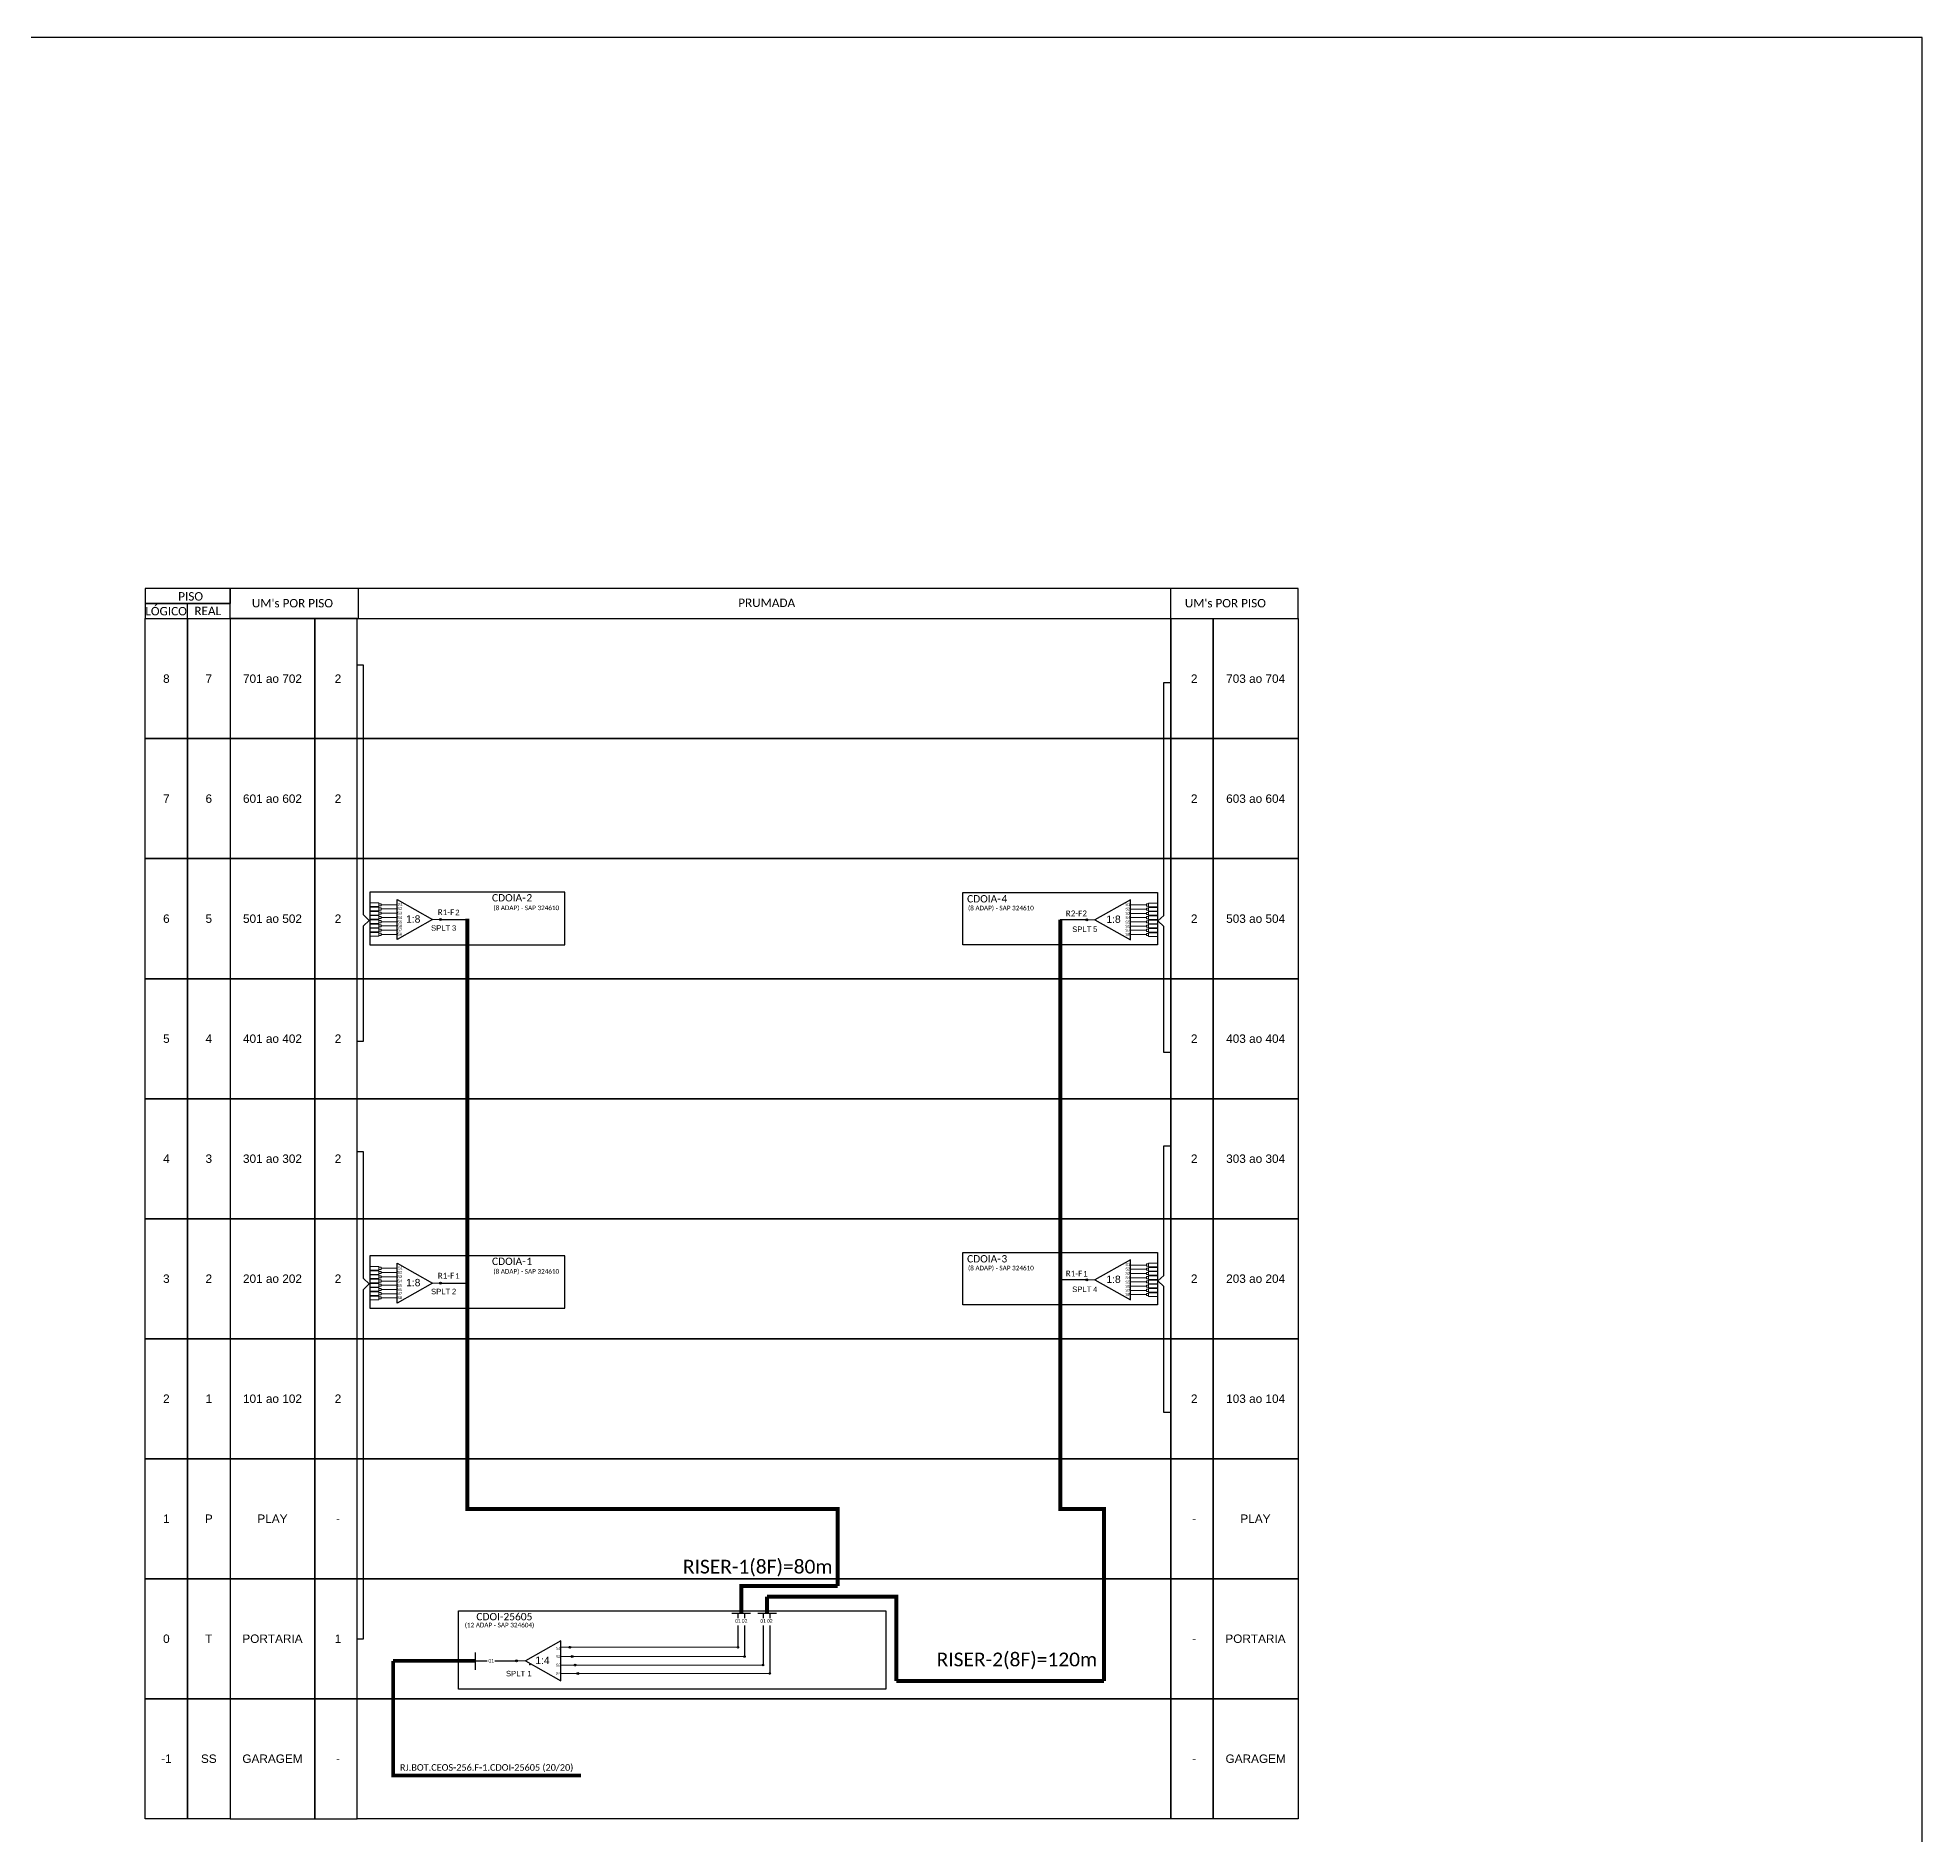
# Model space of a CAD drawing. Header units: millimetres. Extents: x 7 to 846, y 6 to 1250.
# Drawn here: x 434.4 to 845.7, y 207.3 to 599.7 of the extents above; entities that cross this region are included whole.
import ezdxf
from ezdxf.enums import TextEntityAlignment as Align

# ---------------------------------------------------------------- set-up
doc = ezdxf.new("R2010")
doc.units = ezdxf.units.MM
doc.header["$MEASUREMENT"] = 0
doc.styles.add('ARIAL', font='arial.ttf')
doc.styles.add('WMF-Calibri0', font='calibri.ttf')

# ---------------------------------------------------------------- blocks, each defined once
blk = doc.blocks.new('SPLITTER_')
blk.add_point((0, 0))
at = {"style": 'ARIAL', "flags": 4}
blk.add_attdef('SPLT', (0, -3.26), '', height=1.5, dxfattribs=at)
blk = doc.blocks.new('SPLT_1-8_SC-APC')
at = {"color": 1}
blk.add_lwpolyline([(-7.37, -2.1), (-17.04, -7.55), (-7.37, -13), (-7.37, -2.1)], dxfattribs=at)
at = {"color": 3, "lineweight": 0}
for points in [[(-2.99, -3.51), (-7.37, -3.51)], [(-7.37, -4.66), (-2.99, -4.66)], [(-2.41, -3.02), (-2.41, -4)], [(-2.41, -3.02), (0, -3.02)], [(-2.41, -4), (0, -4)], [(-2.41, -4.17), (-2.41, -5.16)], [(-2.41, -4.17), (0, -4.17)], [(-7.37, -5.82), (-2.99, -5.82)], [(-7.37, -6.97), (-2.99, -6.97)], [(-7.37, -8.12), (-2.99, -8.12)], [(-7.37, -9.28), (-2.99, -9.28)], [(-2.41, -5.16), (0, -5.16)], [(-2.41, -5.32), (-2.41, -6.31)], [(-2.41, -5.32), (0, -5.32)], [(-2.41, -6.31), (0, -6.31)], [(-2.41, -6.48), (-2.41, -7.46)], [(-2.41, -6.48), (0, -6.48)], [(-2.41, -7.46), (0, -7.46)], [(-2.41, -7.63), (-2.41, -8.62)], [(-2.41, -7.63), (0, -7.63)], [(-2.41, -8.62), (0, -8.62)], [(-2.41, -8.78), (-2.41, -9.77)], [(-2.41, -8.78), (0, -8.78)], [(-2.41, -9.77), (0, -9.77)], [(-2.41, -9.94), (-2.41, -10.92)], [(-2.41, -9.94), (0, -9.94)], [(-7.37, -10.43), (-2.99, -10.43)], [(-7.37, -11.58), (-2.99, -11.58)], [(-2.41, -10.92), (0, -10.92)], [(-2.41, -11.09), (-2.41, -12.08)], [(-2.41, -11.09), (0, -11.09)], [(-2.41, -12.08), (0, -12.08)]]:
    blk.add_lwpolyline(points, dxfattribs=at)
for points in [[(-2.99, -3.22), (-2.41, -3.22), (-2.41, -3.8), (-2.99, -3.8)], [(-2.99, -4.38), (-2.41, -4.38), (-2.41, -4.95), (-2.99, -4.95)], [(-2.99, -5.53), (-2.41, -5.53), (-2.41, -6.1), (-2.99, -6.1)], [(-2.99, -6.68), (-2.41, -6.68), (-2.41, -7.26), (-2.99, -7.26)], [(-2.99, -7.84), (-2.41, -7.84), (-2.41, -8.41), (-2.99, -8.41)], [(-2.99, -8.99), (-2.41, -8.99), (-2.41, -9.56), (-2.99, -9.56)], [(-2.99, -10.14), (-2.41, -10.14), (-2.41, -10.72), (-2.99, -10.72)], [(-2.99, -11.3), (-2.41, -11.3), (-2.41, -11.87), (-2.99, -11.87)]]:
    blk.add_lwpolyline(points, close=True, dxfattribs=at)
at = {"color": 1, "lineweight": 0}
blk.add_lwpolyline([(-17.04, -7.55), (-19.26, -7.55)], dxfattribs=at)
at = {"color": 1, "style": 'ARIAL'}
for s, height, p in [('S1', 0.75, (-8.74, -3.78)), ('S2', 0.75, (-8.74, -4.97)), ('1:8', 2, (-13.91, -8.4)), ('S3', 0.75, (-8.74, -6.18)), ('S4', 0.75, (-8.74, -7.36)), ('S5', 0.75, (-8.74, -8.57)), ('S6', 0.75, (-8.74, -9.69)), ('S7', 0.75, (-8.74, -10.78)), ('S8', 0.75, (-8.74, -11.9))]:
    blk.add_text(s, height=height, dxfattribs=at).set_placement(p)

msp = doc.modelspace()

# ---------------------------------------------------------------- hatches: boundary and pattern name
h = msp.add_hatch(color=3)
h.dxf.hatch_style = 1
edge = h.paths.add_edge_path()
edge.add_arc((522.36, 407.19), 0.205, 0, 360)
h = msp.add_hatch(color=3)
h.dxf.hatch_style = 1
edge = h.paths.add_edge_path()
edge.add_arc((663.36, 407.15), 0.205, 0, 360)
h = msp.add_hatch(color=3)
h.dxf.hatch_style = 1
edge = h.paths.add_edge_path()
edge.add_arc((522.36, 327.84), 0.205, 0, 360)
h = msp.add_hatch(color=3)
h.dxf.hatch_style = 1
edge = h.paths.add_edge_path()
edge.add_arc((663.36, 328.56), 0.205, 0, 360)
h = msp.add_hatch(color=3)
h.dxf.hatch_style = 1
edge = h.paths.add_edge_path()
edge.add_arc((550.53, 248.35), 0.205, 0, 360)
h = msp.add_hatch(color=3)
h.dxf.hatch_style = 1
edge = h.paths.add_edge_path()
edge.add_arc((587.22, 248.35), 0.164, 0, 360)
h = msp.add_hatch(color=3)
h.dxf.hatch_style = 1
edge = h.paths.add_edge_path()
edge.add_arc((538.9, 245.38), 0.205, 0, 360)
h = msp.add_hatch(color=3)
h.dxf.hatch_style = 1
edge = h.paths.add_edge_path()
edge.add_arc((551.09, 246.33), 0.205, 0, 360)
h = msp.add_hatch(color=3)
h.dxf.hatch_style = 1
edge = h.paths.add_edge_path()
edge.add_arc((551.72, 244.48), 0.205, 0, 360)
h = msp.add_hatch(color=3)
h.dxf.hatch_style = 1
edge = h.paths.add_edge_path()
edge.add_arc((552.31, 242.63), 0.205, 0, 360)
h = msp.add_hatch(color=3)
h.dxf.hatch_style = 1
edge = h.paths.add_edge_path()
edge.add_arc((588.66, 246.33), 0.164, 0, 360)
h = msp.add_hatch(color=3)
h.dxf.hatch_style = 1
edge = h.paths.add_edge_path()
edge.add_arc((592.72, 244.48), 0.164, 0, 360)
h = msp.add_hatch(color=3)
h.dxf.hatch_style = 1
edge = h.paths.add_edge_path()
edge.add_arc((594.16, 242.63), 0.164, 0, 360)

# ---------------------------------------------------------------- linework, layer by layer
at = {"color": 5}
msp.add_line((585.91, 255.77), (589.97, 255.77), dxfattribs=at)
at = {"color": 6}
msp.add_line((591.54, 255.77), (595.61, 255.77), dxfattribs=at)
for points in [[(7.11, 5.69), (845.67, 5.69), (845.67, 599.69), (7.11, 599.69), (7.11, 5.69)], [(476.4, 472.88), (709.46, 472.88), (709.46, 479.46), (476.4, 479.46), (476.4, 479.46), (476.4, 476.17)], [(504.45, 472.88), (504.45, 479.46)], [(681.67, 472.88), (681.67, 479.46)], [(467.14, 472.88), (467.14, 476.17)]]:
    msp.add_lwpolyline(points)
for points in [[(457.88, 476.17), (476.4, 476.17), (476.4, 479.46), (457.88, 479.46)], [(457.88, 472.88), (476.4, 472.88), (476.4, 476.17), (457.88, 476.17)], [(457.88, 472.88), (467.14, 472.88), (467.14, 446.68), (457.88, 446.68)], [(467.14, 472.88), (476.4, 472.88), (476.4, 446.68), (467.14, 446.68)], [(494.92, 472.88), (476.4, 472.88), (476.4, 446.68), (494.92, 446.68)], [(504.17, 472.88), (494.92, 472.88), (494.92, 446.68), (504.17, 446.68)], [(504.17, 472.88), (681.69, 472.88), (681.69, 446.68), (504.17, 446.68)], [(681.69, 472.88), (690.95, 472.88), (690.95, 446.68), (681.69, 446.68)], [(690.95, 472.88), (709.46, 472.88), (709.46, 446.68), (690.95, 446.68)], [(457.88, 446.68), (467.14, 446.68), (467.14, 420.49), (457.88, 420.49)], [(467.14, 446.68), (476.4, 446.68), (476.4, 420.49), (467.14, 420.49)], [(494.92, 446.68), (476.4, 446.68), (476.4, 420.49), (494.92, 420.49)], [(504.17, 446.68), (494.92, 446.68), (494.92, 420.49), (504.17, 420.49)], [(504.17, 446.68), (681.69, 446.68), (681.69, 420.49), (504.17, 420.49)], [(681.69, 446.68), (690.95, 446.68), (690.95, 420.49), (681.69, 420.49)], [(690.95, 446.68), (709.46, 446.68), (709.46, 420.49), (690.95, 420.49)], [(457.88, 420.49), (467.14, 420.49), (467.14, 394.29), (457.88, 394.29)], [(467.14, 420.49), (476.4, 420.49), (476.4, 394.29), (467.14, 394.29)], [(494.92, 420.49), (476.4, 420.49), (476.4, 394.29), (494.92, 394.29)], [(504.17, 420.49), (494.92, 420.49), (494.92, 394.29), (504.17, 394.29)], [(504.17, 420.49), (681.69, 420.49), (681.69, 394.29), (504.17, 394.29)], [(681.69, 420.49), (690.95, 420.49), (690.95, 394.29), (681.69, 394.29)], [(690.95, 420.49), (709.46, 420.49), (709.46, 394.29), (690.95, 394.29)], [(457.88, 394.29), (467.14, 394.29), (467.14, 368.1), (457.88, 368.1)], [(467.14, 394.29), (476.4, 394.29), (476.4, 368.1), (467.14, 368.1)], [(494.92, 394.29), (476.4, 394.29), (476.4, 368.1), (494.92, 368.1)], [(504.17, 394.29), (494.92, 394.29), (494.92, 368.1), (504.17, 368.1)], [(504.17, 394.29), (681.69, 394.29), (681.69, 368.1), (504.17, 368.1)], [(681.69, 394.29), (690.95, 394.29), (690.95, 368.1), (681.69, 368.1)], [(690.95, 394.29), (709.46, 394.29), (709.46, 368.1), (690.95, 368.1)], [(457.88, 368.1), (467.14, 368.1), (467.14, 341.9), (457.88, 341.9)], [(467.14, 368.1), (476.4, 368.1), (476.4, 341.9), (467.14, 341.9)], [(494.92, 368.1), (476.4, 368.1), (476.4, 341.9), (494.92, 341.9)], [(504.17, 368.1), (494.92, 368.1), (494.92, 341.9), (504.17, 341.9)], [(504.17, 368.1), (681.69, 368.1), (681.69, 341.9), (504.17, 341.9)], [(681.69, 368.1), (690.95, 368.1), (690.95, 341.9), (681.69, 341.9)], [(690.95, 368.1), (709.46, 368.1), (709.46, 341.9), (690.95, 341.9)], [(457.88, 341.9), (467.14, 341.9), (467.14, 315.71), (457.88, 315.71)], [(467.14, 341.9), (476.4, 341.9), (476.4, 315.71), (467.14, 315.71)], [(494.92, 341.9), (476.4, 341.9), (476.4, 315.71), (494.92, 315.71)], [(504.17, 341.9), (494.92, 341.9), (494.92, 315.71), (504.17, 315.71)], [(504.17, 341.9), (681.69, 341.9), (681.69, 315.71), (504.17, 315.71)], [(681.69, 341.9), (690.95, 341.9), (690.95, 315.71), (681.69, 315.71)], [(690.95, 341.9), (709.46, 341.9), (709.46, 315.71), (690.95, 315.71)], [(457.88, 315.71), (467.14, 315.71), (467.14, 289.51), (457.88, 289.51)], [(467.14, 315.71), (476.4, 315.71), (476.4, 289.51), (467.14, 289.51)], [(494.92, 315.71), (476.4, 315.71), (476.4, 289.51), (494.92, 289.51)], [(504.17, 315.71), (494.92, 315.71), (494.92, 289.51), (504.17, 289.51)], [(504.17, 315.71), (681.69, 315.71), (681.69, 289.51), (504.17, 289.51)], [(681.69, 315.71), (690.95, 315.71), (690.95, 289.51), (681.69, 289.51)], [(690.95, 315.71), (709.46, 315.71), (709.46, 289.51), (690.95, 289.51)], [(457.88, 289.51), (467.14, 289.51), (467.14, 263.32), (457.88, 263.32)], [(467.14, 289.51), (476.4, 289.51), (476.4, 263.32), (467.14, 263.32)], [(494.92, 289.51), (476.4, 289.51), (476.4, 263.32), (494.92, 263.32)], [(504.17, 289.51), (494.92, 289.51), (494.92, 263.32), (504.17, 263.32)], [(504.17, 289.51), (681.69, 289.51), (681.69, 263.32), (504.17, 263.32)], [(681.69, 289.51), (690.95, 289.51), (690.95, 263.32), (681.69, 263.32)], [(690.95, 289.51), (709.46, 289.51), (709.46, 263.32), (690.95, 263.32)], [(457.88, 263.32), (467.14, 263.32), (467.14, 237.12), (457.88, 237.12)], [(467.14, 263.32), (476.4, 263.32), (476.4, 237.12), (467.14, 237.12)], [(494.92, 263.32), (476.4, 263.32), (476.4, 237.12), (494.92, 237.12)], [(504.17, 263.32), (494.92, 263.32), (494.92, 237.12), (504.17, 237.12)], [(504.17, 263.32), (681.69, 263.32), (681.69, 237.12), (504.17, 237.12)], [(681.69, 263.32), (690.95, 263.32), (690.95, 237.12), (681.69, 237.12)], [(690.95, 263.32), (709.46, 263.32), (709.46, 237.12), (690.95, 237.12)], [(457.88, 237.12), (467.14, 237.12), (467.14, 210.93), (457.88, 210.93)], [(467.14, 237.12), (476.4, 237.12), (476.4, 210.93), (467.14, 210.93)], [(494.92, 237.12), (476.4, 237.12), (476.4, 210.93), (494.92, 210.93)], [(504.17, 237.12), (494.92, 237.12), (494.92, 210.93), (504.17, 210.93)], [(504.17, 237.12), (681.69, 237.12), (681.69, 210.93), (504.17, 210.93)], [(681.69, 237.12), (690.95, 237.12), (690.95, 210.93), (681.69, 210.93)], [(690.95, 237.12), (709.46, 237.12), (709.46, 210.93), (690.95, 210.93)]]:
    msp.add_lwpolyline(points, close=True)
at = {"color": 3}
for points in [[(504.17, 380.63), (505.49, 380.63), (505.5, 405.82), (506.75, 407.02), (505.5, 408.23), (505.5, 462.73), (504.17, 462.73)], [(681.69, 378.15), (680.14, 378.15), (680.13, 405.7), (678.88, 406.91), (680.13, 408.11), (680.13, 458.91), (681.69, 458.91)], [(681.69, 299.58), (680.14, 299.58), (680.13, 327.12), (678.88, 328.32), (680.13, 329.53), (680.13, 357.79), (681.69, 357.79)], [(504.17, 250.22), (505.5, 250.22), (505.5, 326.47), (506.75, 327.67), (505.5, 328.88), (505.5, 356.5), (504.17, 356.5)], [(529.98, 245.38), (532.51, 245.38)], [(534.16, 245.38), (538.9, 245.38)]]:
    msp.add_lwpolyline(points, dxfattribs=at)
at = {"color": 1}
for points in [[(549.44, 413.15), (506.93, 413.15), (506.93, 401.7), (549.44, 401.7)], [(636.29, 413.11), (678.79, 413.11), (678.79, 401.65), (636.29, 401.65)], [(549.44, 333.8), (506.93, 333.8), (506.93, 322.34), (549.44, 322.34)], [(636.29, 334.52), (678.79, 334.52), (678.79, 323.07), (636.29, 323.07)], [(526.27, 256.32), (619.5, 256.32), (619.5, 239.18), (526.27, 239.18)]]:
    msp.add_lwpolyline(points, close=True, dxfattribs=at)
for points in [[(512.85, 411.55), (520.59, 407.19), (512.85, 402.83), (512.85, 411.55)], [(512.85, 332.2), (520.59, 327.84), (512.85, 323.48), (512.85, 332.2)], [(529.98, 243.46), (529.98, 247.24)], [(548.62, 249.75), (540.89, 245.39), (548.62, 241.03), (548.62, 249.75)]]:
    msp.add_lwpolyline(points, dxfattribs=at)
at = {"color": 3, "lineweight": 0}
for points in [[(508.89, 410.81), (506.96, 410.81)], [(508.89, 410.02), (506.96, 410.02)], [(508.89, 409.89), (506.96, 409.89)], [(508.89, 409.1), (506.96, 409.1)], [(508.89, 408.97), (506.96, 408.97)], [(508.89, 408.18), (506.96, 408.18)], [(508.89, 408.05), (506.96, 408.05)], [(508.89, 407.26), (506.96, 407.26)], [(508.89, 410.81), (508.89, 410.02)], [(508.89, 409.89), (508.89, 409.1)], [(508.89, 408.97), (508.89, 408.18)], [(508.89, 408.05), (508.89, 407.26)], [(509.35, 410.42), (512.85, 410.42)], [(512.85, 409.5), (509.35, 409.5)], [(512.85, 408.57), (509.35, 408.57)], [(512.85, 407.65), (509.35, 407.65)], [(508.89, 407.12), (506.96, 407.12)], [(508.89, 406.34), (506.96, 406.34)], [(508.89, 406.2), (506.96, 406.2)], [(508.89, 405.41), (506.96, 405.41)], [(508.89, 405.28), (506.96, 405.28)], [(508.89, 404.49), (506.96, 404.49)], [(508.89, 404.36), (506.96, 404.36)], [(508.89, 403.57), (506.96, 403.57)], [(508.89, 407.12), (508.89, 406.34)], [(508.89, 406.2), (508.89, 405.41)], [(508.89, 405.28), (508.89, 404.49)], [(508.89, 404.36), (508.89, 403.57)], [(512.85, 406.73), (509.35, 406.73)], [(512.85, 405.81), (509.35, 405.81)], [(512.85, 404.89), (509.35, 404.89)], [(512.85, 403.96), (509.35, 403.96)], [(508.89, 331.46), (506.96, 331.46)], [(508.89, 330.67), (506.96, 330.67)], [(508.89, 330.54), (506.96, 330.54)], [(508.89, 329.75), (506.96, 329.75)], [(508.89, 329.62), (506.96, 329.62)], [(508.89, 331.46), (508.89, 330.67)], [(508.89, 330.54), (508.89, 329.75)], [(508.89, 329.62), (508.89, 328.83)], [(509.35, 331.07), (512.85, 331.07)], [(512.85, 330.15), (509.35, 330.15)], [(512.85, 329.22), (509.35, 329.22)], [(508.89, 328.83), (506.96, 328.83)], [(508.89, 328.7), (506.96, 328.7)], [(508.89, 327.91), (506.96, 327.91)], [(508.89, 327.77), (506.96, 327.77)], [(508.89, 326.98), (506.96, 326.98)], [(508.89, 326.85), (506.96, 326.85)], [(508.89, 326.06), (506.96, 326.06)], [(508.89, 325.93), (506.96, 325.93)], [(508.89, 325.14), (506.96, 325.14)], [(508.89, 325.01), (506.96, 325.01)], [(508.89, 328.7), (508.89, 327.91)], [(508.89, 327.77), (508.89, 326.98)], [(508.89, 326.85), (508.89, 326.06)], [(508.89, 325.93), (508.89, 325.14)], [(508.89, 325.01), (508.89, 324.22)], [(512.85, 328.3), (509.35, 328.3)], [(512.85, 327.38), (509.35, 327.38)], [(512.85, 326.46), (509.35, 326.46)], [(512.85, 325.53), (509.35, 325.53)], [(508.89, 324.22), (506.96, 324.22)], [(512.85, 324.61), (509.35, 324.61)]]:
    msp.add_lwpolyline(points, dxfattribs=at)
for points in [[(509.35, 410.65), (508.89, 410.65), (508.89, 410.19), (509.35, 410.19)], [(509.35, 409.73), (508.89, 409.73), (508.89, 409.27), (509.35, 409.27)], [(509.35, 408.8), (508.89, 408.8), (508.89, 408.35), (509.35, 408.35)], [(509.35, 407.88), (508.89, 407.88), (508.89, 407.42), (509.35, 407.42)], [(509.35, 406.96), (508.89, 406.96), (508.89, 406.5), (509.35, 406.5)], [(509.35, 406.04), (508.89, 406.04), (508.89, 405.58), (509.35, 405.58)], [(509.35, 405.11), (508.89, 405.11), (508.89, 404.66), (509.35, 404.66)], [(509.35, 404.19), (508.89, 404.19), (508.89, 403.73), (509.35, 403.73)], [(509.35, 331.3), (508.89, 331.3), (508.89, 330.84), (509.35, 330.84)], [(509.35, 330.37), (508.89, 330.37), (508.89, 329.92), (509.35, 329.92)], [(509.35, 329.45), (508.89, 329.45), (508.89, 328.99), (509.35, 328.99)], [(509.35, 328.53), (508.89, 328.53), (508.89, 328.07), (509.35, 328.07)], [(509.35, 327.61), (508.89, 327.61), (508.89, 327.15), (509.35, 327.15)], [(509.35, 326.69), (508.89, 326.69), (508.89, 326.23), (509.35, 326.23)], [(509.35, 325.76), (508.89, 325.76), (508.89, 325.3), (509.35, 325.3)], [(509.35, 324.84), (508.89, 324.84), (508.89, 324.38), (509.35, 324.38)]]:
    msp.add_lwpolyline(points, close=True, dxfattribs=at)
at = {"color": 1, "lineweight": 0}
for points in [[(520.59, 407.19), (522.36, 407.19)], [(520.59, 327.84), (522.36, 327.84)], [(540.89, 245.39), (539.11, 245.39)]]:
    msp.add_lwpolyline(points, dxfattribs=at)
at = {"color": 5}
for points in [[(522.36, 407.19), (528.17, 407.19)], [(522.36, 327.84), (528.17, 327.84)], [(587.22, 255.77), (587.22, 254.7)], [(588.66, 255.77), (588.66, 254.7)], [(587.22, 253.13), (587.22, 248.35), (587.22, 248.35)], [(588.66, 253.13), (588.66, 246.33), (588.66, 246.33)]]:
    msp.add_lwpolyline(points, dxfattribs=at)
at = {"color": 5, "const_width": 0.88}
for points in [[(608.96, 261.76), (608.96, 278.54), (528.18, 278.54), (528.18, 407.42)], [(587.94, 255.77), (587.94, 261.76), (608.96, 261.76)]]:
    msp.add_lwpolyline(points, dxfattribs=at)
at = {"color": 6, "const_width": 0.88}
for points in [[(657.55, 407.15), (657.55, 278.54), (667.1, 278.54), (667.1, 241)], [(621.78, 241), (621.78, 259.4), (593.58, 259.4)], [(593.58, 255.77), (593.58, 259.4)], [(621.78, 241), (667.1, 241)]]:
    msp.add_lwpolyline(points, dxfattribs=at)
at = {"color": 6}
for points in [[(663.36, 407.15), (657.55, 407.15)], [(663.36, 328.56), (657.55, 328.56)], [(592.72, 255.77), (592.72, 254.7)], [(594.16, 255.77), (594.16, 254.7)], [(592.72, 253.13), (592.72, 244.48)], [(594.16, 253.13), (594.16, 242.63)]]:
    msp.add_lwpolyline(points, dxfattribs=at)
at = {"color": 7, "lineweight": 0}
for points in [[(548.62, 248.35), (550.53, 248.35)], [(548.62, 246.33), (551.09, 246.33)], [(548.62, 244.48), (551.72, 244.48)], [(548.62, 242.63), (552.31, 242.63)]]:
    msp.add_lwpolyline(points, dxfattribs=at)
at = {"color": 5, "lineweight": 0}
for points in [[(550.53, 248.35), (587.22, 248.35)], [(551.09, 246.33), (588.66, 246.33)], [(551.72, 244.48), (592.72, 244.48)], [(552.31, 242.63), (594.16, 242.63)]]:
    msp.add_lwpolyline(points, dxfattribs=at)
at = {"color": 1, "const_width": 0.8}
for points in [[(511.97, 245.38), (529.98, 245.38)], [(511.97, 245.38), (511.97, 220.34), (552.96, 220.34)]]:
    msp.add_lwpolyline(points, dxfattribs=at)
at = {"color": 3}
for centre, radius in [((522.36, 407.19), 0.205), ((663.36, 407.15), 0.205), ((522.36, 327.84), 0.205), ((663.36, 328.56), 0.205), ((550.53, 248.35), 0.205), ((587.22, 248.35), 0.164), ((538.9, 245.38), 0.205), ((551.09, 246.33), 0.205), ((551.72, 244.48), 0.205), ((552.31, 242.63), 0.205), ((588.66, 246.33), 0.164), ((592.72, 244.48), 0.164), ((594.16, 242.63), 0.164)]:
    msp.add_circle(centre, radius, dxfattribs=at)

# ---------------------------------------------------------------- block references
at = {"color": 3, "xscale": 0.8, "yscale": 0.8, "zscale": 0.8}
for p in [(678.77, 413.19), (678.77, 334.6)]:
    msp.add_blockref('SPLT_1-8_SC-APC', p, dxfattribs=at)
ref = msp.add_blockref('SPLITTER_', (541.83, 244.62), dxfattribs=dict(xscale=-0.8, yscale=0.8, zscale=0.8))
ref.add_attrib('SPLT', 'SPLT 1', (536.61, 242.01), dxfattribs={"height": 1.2, "style": 'ARIAL'})

# ---------------------------------------------------------------- texts
at = {"style": 'WMF-Calibri0'}
for s, p in [('     PISO', (461.85, 476.82)), ("UM's POR PISO", (481.17, 475.33)), ('PRUMADA', (587.3, 475.42)), ("UM's POR PISO", (684.74, 475.33)), ('  LÓGICO', (456.62, 473.59)), ('    REAL', (466.03, 473.64))]:
    msp.add_text(s, height=1.84, dxfattribs=at).set_placement(p)
at = {"style": 'ARIAL'}
for s, height, p in [('8', 1.84, (462.51, 459.78)), ('7', 1.84, (471.77, 459.78)), ('701 ao 702', 1.84, (485.66, 459.78)), ('2', 1.84, (499.96, 459.78)), ('2', 1.84, (686.79, 459.78)), ('703 ao 704', 1.84, (700.2, 459.78)), ('7', 1.84, (462.51, 433.59)), ('6', 1.84, (471.77, 433.59)), ('601 ao 602', 1.84, (485.66, 433.59)), ('2', 1.84, (499.96, 433.59)), ('2', 1.84, (686.79, 433.59)), ('603 ao 604', 1.84, (700.2, 433.59)), ('6', 1.84, (462.51, 407.39)), ('5', 1.84, (471.77, 407.39)), ('501 ao 502', 1.84, (485.66, 407.39)), ('2', 1.84, (499.96, 407.39)), ('2', 1.84, (686.79, 407.39)), ('503 ao 504', 1.84, (700.2, 407.39)), ('5', 1.84, (462.51, 381.2)), ('4', 1.84, (471.77, 381.2)), ('401 ao 402', 1.84, (485.66, 381.2)), ('2', 1.84, (499.96, 381.2)), ('2', 1.84, (686.79, 381.2)), ('403 ao 404', 1.84, (700.2, 381.2)), ('4', 1.84, (462.51, 355)), ('3', 1.84, (471.77, 355)), ('301 ao 302', 1.84, (485.66, 355)), ('2', 1.84, (499.96, 355)), ('2', 1.84, (686.79, 355)), ('303 ao 304', 1.84, (700.2, 355)), ('3', 1.84, (462.51, 328.81)), ('2', 1.84, (471.77, 328.81)), ('201 ao 202', 1.84, (485.66, 328.81)), ('2', 1.84, (499.96, 328.81)), ('2', 1.84, (686.79, 328.81)), ('203 ao 204', 1.84, (700.2, 328.81)), ('2', 1.84, (462.51, 302.61)), ('1', 1.84, (471.77, 302.61)), ('101 ao 102', 1.84, (485.66, 302.61)), ('2', 1.84, (499.96, 302.61)), ('2', 1.84, (686.79, 302.61)), ('103 ao 104', 1.84, (700.2, 302.61)), ('1', 1.84, (462.51, 276.42)), ('P', 1.84, (471.77, 276.42)), ('PLAY', 1.84, (485.66, 276.42)), ('-', 1.84, (499.96, 276.42)), ('-', 1.84, (686.79, 276.42)), ('PLAY', 1.84, (700.16, 276.42)), ('0', 1.84, (462.51, 250.22)), ('T', 1.84, (471.77, 250.22)), ('PORTARIA', 1.84, (485.66, 250.22)), ('1', 1.84, (499.96, 250.22)), ('01', 0.8, (587.24, 254.09)), ('02', 0.8, (588.68, 254.09)), ('01', 0.8, (592.74, 254.09)), ('02', 0.8, (594.18, 254.09)), ('PORTARIA', 1.84, (700.16, 250.22)), ('-', 1.84, (686.79, 250.22)), ('01', 0.8, (533.41, 245.38)), ('-1', 1.84, (462.51, 224.03)), ('SS', 1.84, (471.77, 224.03)), ('GARAGEM', 1.84, (485.66, 224.03)), ('-', 1.84, (499.96, 224.03)), ('-', 1.84, (686.79, 224.03)), ('GARAGEM', 1.84, (700.2, 224.03))]:
    msp.add_text(s, height=height, dxfattribs=at).set_placement(p, align=Align.MIDDLE_CENTER)
at = {"color": 1}
for s, height, style, p in [('CDOIA-', 1.6, 'WMF-Calibri0', (533.56, 411.15)), ('2', 1.6, 'WMF-Calibri0', (541.07, 411.15)), ('CDOIA-', 1.6, 'WMF-Calibri0', (637.23, 410.93)), ('4', 1.6, 'WMF-Calibri0', (644.73, 410.93)), ('S3', 0.6, 'ARIAL', (512.92, 408.29)), ('S4', 0.6, 'ARIAL', (512.92, 407.34)), ('S2', 0.6, 'ARIAL', (512.93, 409.26)), ('S1', 0.6, 'ARIAL', (513.04, 410.2)), ('1:8', 1.6, 'ARIAL', (514.83, 406.51)), ('S5', 0.6, 'ARIAL', (512.92, 406.37)), ('S6', 0.6, 'ARIAL', (512.92, 405.48)), ('S7', 0.6, 'ARIAL', (512.92, 404.6)), ('S8', 0.6, 'ARIAL', (512.92, 403.71)), ('CDOIA-', 1.6, 'WMF-Calibri0', (533.56, 331.8)), ('1', 1.6, 'WMF-Calibri0', (541.07, 331.8)), ('CDOIA-', 1.6, 'WMF-Calibri0', (637.23, 332.35)), ('3', 1.6, 'WMF-Calibri0', (644.73, 332.35)), ('S3', 0.6, 'ARIAL', (512.92, 328.93)), ('S2', 0.6, 'ARIAL', (512.93, 329.9)), ('S1', 0.6, 'ARIAL', (513.04, 330.85)), ('S4', 0.6, 'ARIAL', (512.92, 327.99)), ('S5', 0.6, 'ARIAL', (512.92, 327.02)), ('S6', 0.6, 'ARIAL', (512.92, 326.13)), ('S7', 0.6, 'ARIAL', (512.92, 325.25)), ('S8', 0.6, 'ARIAL', (512.92, 324.36)), ('1:8', 1.6, 'ARIAL', (514.83, 327.16)), ('CDOI-25605', 1.6, 'WMF-Calibri0', (530.15, 254.24)), ('S1', 0.6, 'ARIAL', (547.52, 247.84)), ('1:4', 1.6, 'ARIAL', (543.03, 244.71)), ('S2', 0.6, 'ARIAL', (547.52, 246.04)), ('S3', 0.6, 'ARIAL', (547.52, 244.16)), ('S4', 0.6, 'ARIAL', (547.52, 242.35))]:
    msp.add_text(s, height=height, dxfattribs=dict(at, style=style)).set_placement(p)
at = {"color": 5, "style": 'WMF-Calibri0'}
for s, height, p in [('R1-F', 1.28, (521.72, 408.16)), ('R1-F', 1.28, (521.72, 328.81)), ('RISER-1(8F)=80m', 3, (575.22, 264.45))]:
    msp.add_text(s, height=height, dxfattribs=at).set_placement(p)
at = {"color": 5, "style": 'ARIAL'}
for s, p in [('2', (526.02, 408.13)), ('1', (526.02, 328.78))]:
    msp.add_text(s, height=1.2, dxfattribs=at).set_placement(p, align=Align.CENTER)
at = {"color": 1, "style": 'WMF-Calibri0'}
for s, p in [('(8 ADAP) - SAP 324610', (541.05, 409.25)), ('(8 ADAP) - SAP 324610', (644.62, 409.21)), ('(8 ADAP) - SAP 324610', (541.05, 329.9)), ('(8 ADAP) - SAP 324610', (644.62, 330.63)), ('(12 ADAP - SAP 324604)', (535.2, 252.7))]:
    msp.add_text(s, height=1, dxfattribs=at).set_placement(p, align=Align.CENTER)
at = {"color": 6, "style": 'WMF-Calibri0'}
for s, height, p in [('R2-F2', 1.28, (658.76, 407.89)), ('R1-F', 1.28, (658.76, 329.3)), ('RISER-2(8F)=120m', 3, (630.59, 244.19))]:
    msp.add_text(s, height=height, dxfattribs=at).set_placement(p)
at = {"color": 7, "style": 'ARIAL'}
for s, p in [('SPLT', (522.36, 404.75)), ('3', (525.29, 404.75)), ('SPLT', (662.26, 404.48)), ('5', (665.2, 404.48)), ('SPLT', (522.36, 325.4)), ('2', (525.29, 325.4)), ('SPLT', (662.26, 325.89)), ('4', (665.2, 325.89))]:
    msp.add_text(s, height=1.2, dxfattribs=at).set_placement(p, align=Align.CENTER)
at = {"color": 6, "style": 'ARIAL'}
msp.add_text('1', height=1.2, dxfattribs=at).set_placement((663.06, 329.27), align=Align.CENTER)
at = {"color": 1, "style": 'WMF-Calibri0'}
msp.add_text('RJ.BOT.CEOS-256.F-1.CDOI-25605 (20/20)', height=1.4319, dxfattribs=at).set_placement((532.39, 222.12, 2.98), align=Align.MIDDLE_CENTER)

doc.saveas('drawing.dxf')
